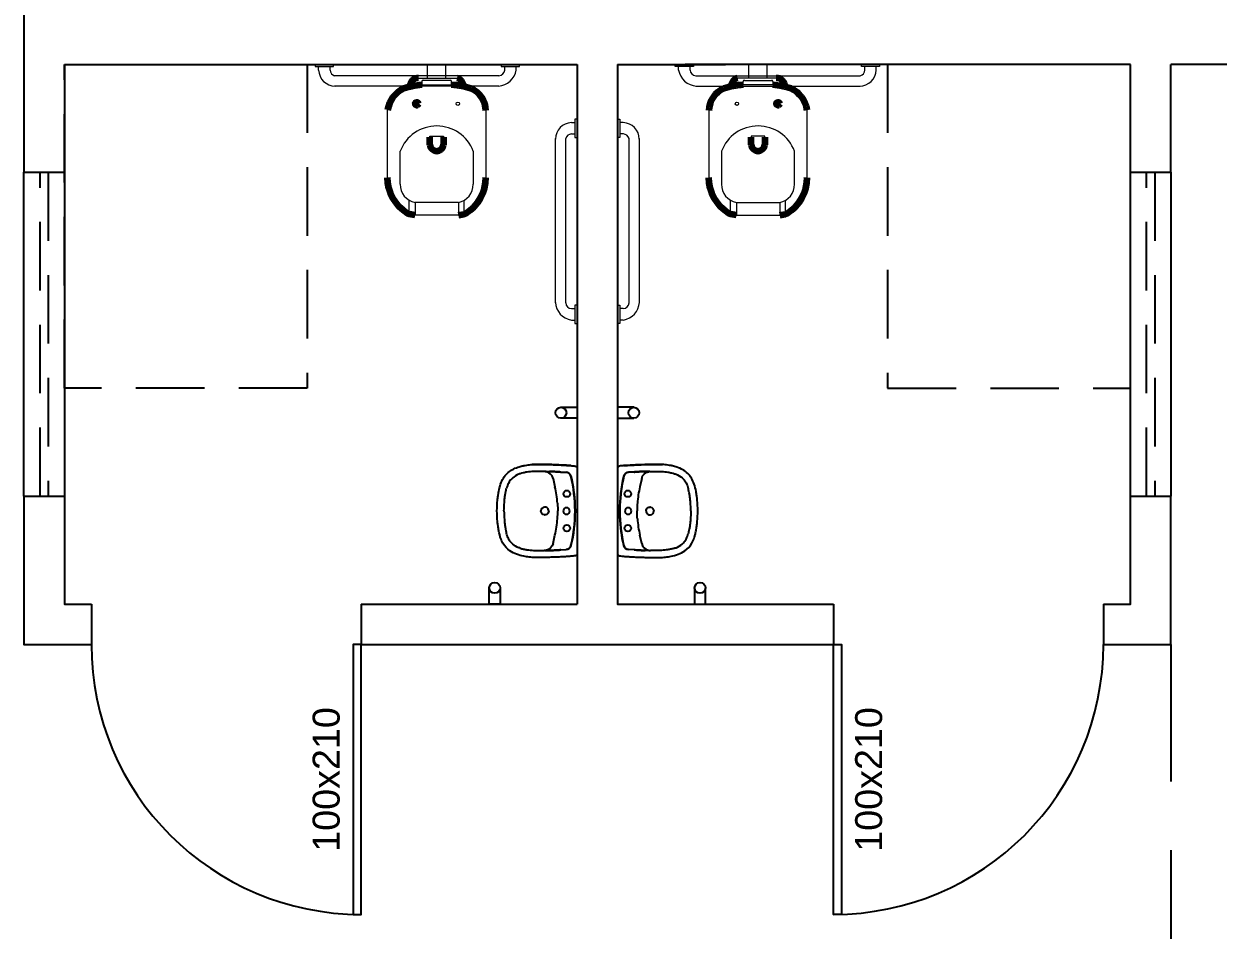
# Model space of a CAD drawing. Header units: centimetres. Extents: x 45464 to 685867, y 12828 to 16690.
# Drawn here: x 676917.4 to 677359.9, y 15229.6 to 15565.4 of the extents above; entities that cross this region are included whole.
import ezdxf
from ezdxf.enums import TextEntityAlignment as Align

# ---------------------------------------------------------------- set-up
doc = ezdxf.new("R2010")
doc.units = ezdxf.units.CM
doc.header["$LTSCALE"] = 4
doc.linetypes.add('DASHED2', pattern=[9.525, 6.35, -3.175])
doc.linetypes.add('HIDDENX2', pattern=[19.05, 12.7, -6.35])
for name, color, linetype in [('0.1', 1, 'Continuous'), ('0.6', 6, 'Continuous'), ('02-CONT', 2, 'Continuous'), ('08', 8, 'Continuous'), ('C-TEXTO-02', 2, 'Continuous'), ('PDF1_PH - Metal', 253, 'Continuous'), ('PROJEÇÕES', 1, 'DASHED2')]:
    doc.layers.add(name, color=color, linetype=linetype)
doc.styles.add('2mm 1-50', font='arial.ttf', dxfattribs={"height": 0.1})
doc.styles.add('Símbolos', font='ERASLGHT.TTF')

# ---------------------------------------------------------------- blocks, each defined once
blk = doc.blocks.new('1_00e-flat-55-flat-1')
at = {"color": 1}
blk.add_arc((-28.41, 52.25), 100, 270, 0, dxfattribs=at)
at = {"layer": '02-CONT'}
blk.add_lwpolyline([(-28.41, 52.25), (-25.41, 52.25), (-25.41, -47.75), (-28.41, -47.75)], close=True, dxfattribs=at)
blk = doc.blocks.new('1_00e-flat-54-flat-1')
at = {"color": 1}
blk.add_arc((28.41, 52.25), 100, 180, 270, dxfattribs=at)
at = {"layer": '02-CONT'}
blk.add_lwpolyline([(28.41, 52.25), (25.41, 52.25), (25.41, -47.75), (28.41, -47.75)], close=True, dxfattribs=at)
blk = doc.blocks.new('Barra 3-flat-33-flat-1')
at = {"layer": 'PDF1_PH - Metal', "lineweight": 9}
for points in [[(-25386.64, 19064.78), (-25386.64, 19071.54), (-25385.79, 19071.54), (-25385.79, 19064.78)], [(-25386.64, 18995.83), (-25386.64, 19002.59), (-25385.79, 19002.59), (-25385.79, 18995.83)]]:
    blk.add_lwpolyline(points, close=True, dxfattribs=at)
for points in [[(-25384.53, 19070.28), (-25385.79, 19070.28)], [(-25384.53, 19066.05), (-25385.79, 19066.05)], [(-25382.41, 19003.44), (-25382.41, 19064.35)], [(-25378.6, 19003.44), (-25378.6, 19064.35)], [(-25384.53, 19001.32), (-25385.79, 19001.32)], [(-25384.53, 18997.09), (-25385.79, 18997.09)]]:
    blk.add_lwpolyline(points, dxfattribs=at)
for centre, radius, start, end in [((-25384.75, 19064.14), 6.14, 0.0361, 87.9477), ((-25384.6, 19063.79), 2.26, 14.5016, 88.1815), ((-25385.58, 19004), 6.99, 278.6936, 357.1299), ((-25384.68, 19003.59), 2.27, 273.7735, 356.2236)]:
    blk.add_arc(centre, radius, start, end, dxfattribs=at)
blk = doc.blocks.new('Barra 3-flat-32-flat-1')
at = {"layer": 'PDF1_PH - Metal', "lineweight": 9}
for points in [[(18995.83, 25386.64), (19002.59, 25386.64), (19002.59, 25385.79), (18995.83, 25385.79)], [(19064.78, 25386.64), (19071.54, 25386.64), (19071.54, 25385.79), (19064.78, 25385.79)]]:
    blk.add_lwpolyline(points, close=True, dxfattribs=at)
for points in [[(18997.09, 25384.53), (18997.09, 25385.79)], [(19001.32, 25384.53), (19001.32, 25385.79)], [(19003.44, 25382.41), (19064.35, 25382.41)], [(19066.05, 25384.53), (19066.05, 25385.79)], [(19070.28, 25384.53), (19070.28, 25385.79)], [(19003.44, 25378.6), (19064.35, 25378.6)]]:
    blk.add_lwpolyline(points, dxfattribs=at)
for centre, radius, start, end in [((19004, 25385.58), 6.99, 188.6936, 267.1299), ((19003.59, 25384.68), 2.27, 183.7735, 266.2236), ((19064.14, 25384.75), 6.14, 270.0361, 357.9477), ((19063.79, 25384.6), 2.26, 284.5016, 358.1815)]:
    blk.add_arc(centre, radius, start, end, dxfattribs=at)
blk = doc.blocks.new('bacia sanit-flat-27-flat-1')
at = {"layer": 'PDF1_PH - Metal', "lineweight": 9}
for points in [[(-24435.71, -16643.27), (-24435.71, -16638.2)], [(-24428.94, -16643.27), (-24428.94, -16638.2)], [(-24425.27, -16643.27), (-24425.56, -16643.27), (-24439.09, -16643.27), (-24439.94, -16643.27)], [(-24426.83, -16644.54), (-24426.83, -16644.54), (-24426.83, -16644.96), (-24426.83, -16645.39), (-24426.83, -16645.81), (-24432.33, -16645.81), (-24437.82, -16645.81), (-24437.82, -16645.39), (-24437.82, -16644.96), (-24437.82, -16644.54)], [(-24437.4, -16644.12), (-24436.98, -16644.12), (-24436.56, -16644.12), (-24428.1, -16644.12), (-24427.67, -16644.12), (-24427.25, -16644.12)], [(-24450.52, -16655.12), (-24450.52, -16680.07)], [(-24414.14, -16680.07), (-24414.14, -16655.12)], [(-24429.79, -16665.69), (-24429.79, -16665.27), (-24429.79, -16664.85), (-24430.21, -16664.85), (-24430.63, -16664.85), (-24431.06, -16664.85), (-24431.48, -16664.85), (-24431.9, -16664.85), (-24432.33, -16664.85), (-24432.75, -16664.85), (-24433.17, -16664.85), (-24433.59, -16664.85), (-24434.02, -16664.85), (-24434.44, -16664.85), (-24434.86, -16664.85), (-24434.86, -16665.27), (-24434.86, -16665.27)], [(-24445.86, -16670.34), (-24445.86, -16670.77), (-24445.86, -16671.19), (-24445.86, -16671.61), (-24445.86, -16672.04), (-24445.86, -16680.5), (-24445.86, -16680.92), (-24445.86, -16681.34), (-24445.86, -16681.77), (-24445.86, -16682.19), (-24445.86, -16682.61)], [(-24418.79, -16682.61), (-24418.79, -16682.19), (-24418.79, -16681.77), (-24418.79, -16681.34), (-24418.79, -16680.5), (-24418.79, -16672.04), (-24418.79, -16671.61), (-24418.79, -16671.19), (-24418.79, -16670.77), (-24418.79, -16670.34)], [(-24442.48, -16693.69), (-24442.48, -16688.63)], [(-24440.36, -16689.38), (-24440.36, -16693.61), (-24440.36, -16694.03)], [(-24440.36, -16689.38), (-24439.94, -16689.38), (-24439.52, -16689.38), (-24439.09, -16689.38), (-24438.67, -16689.38), (-24438.25, -16689.38), (-24437.82, -16689.38), (-24437.4, -16689.38), (-24436.98, -16689.38), (-24436.56, -16689.38), (-24436.13, -16689.38), (-24435.71, -16689.38)], [(-24435.71, -16689.38), (-24435.29, -16689.38), (-24434.86, -16689.38), (-24434.44, -16689.38), (-24434.02, -16689.38), (-24433.59, -16689.38), (-24433.17, -16689.38), (-24432.75, -16689.38), (-24432.33, -16689.38), (-24431.9, -16689.38), (-24431.48, -16689.38), (-24431.06, -16689.38), (-24430.63, -16689.38), (-24430.21, -16689.38), (-24429.36, -16689.38)], [(-24429.36, -16689.38), (-24428.94, -16689.38), (-24428.52, -16689.38), (-24428.1, -16689.38), (-24427.67, -16689.38), (-24427.25, -16689.38), (-24426.83, -16689.38), (-24426.4, -16689.38), (-24425.98, -16689.38), (-24425.56, -16689.38), (-24425.13, -16689.38), (-24424.71, -16689.38), (-24424.29, -16689.38)], [(-24424.29, -16689.38), (-24424.29, -16693.61), (-24424.29, -16694.03)], [(-24424.29, -16689.38), (-24424.29, -16693.61), (-24424.29, -16694.03)], [(-24422.17, -16693.69), (-24422.17, -16688.58)], [(-24440.36, -16694.03), (-24439.94, -16694.03), (-24439.52, -16694.03), (-24439.09, -16694.03), (-24438.67, -16694.03), (-24438.25, -16694.03), (-24437.82, -16694.03), (-24437.4, -16694.03), (-24436.98, -16694.03), (-24436.56, -16694.03), (-24436.13, -16694.03), (-24435.71, -16694.03), (-24435.29, -16694.03), (-24434.86, -16694.03), (-24434.44, -16694.03), (-24434.02, -16694.03), (-24433.59, -16694.03), (-24433.17, -16694.03), (-24432.75, -16694.03), (-24432.33, -16694.03), (-24431.9, -16694.03), (-24431.48, -16694.03), (-24431.06, -16694.03), (-24430.63, -16694.03), (-24430.21, -16694.03), (-24429.79, -16694.03), (-24429.36, -16694.03), (-24428.94, -16694.03), (-24428.52, -16694.03), (-24428.1, -16694.03), (-24427.67, -16694.03), (-24427.25, -16694.03), (-24426.83, -16694.03), (-24426.4, -16694.03), (-24425.98, -16694.03), (-24425.56, -16694.03), (-24425.13, -16694.03), (-24424.71, -16694.03), (-24424.29, -16694.03)]]:
    blk.add_lwpolyline(points, dxfattribs=at)
at = {"layer": 'PDF1_PH - Metal', "lineweight": 211}
blk.add_lwpolyline([(-24432.33, -16670.34), (-24432.33, -16670.34), (-24432.33, -16670.34)], dxfattribs=at)
for points in [[(-24440.36, -16694.03, -0.086524), (-24443.12, -16693.46, -0.264906), (-24450.52, -16680.07)], [(-24424.29, -16694.03, 0.086524), (-24421.53, -16693.46, 0.264906), (-24414.14, -16680.07)]]:
    blk.add_lwpolyline(points, format="xyb", dxfattribs=at)
at = {"layer": 'PDF1_PH - Metal', "lineweight": 9}
blk.add_circle((-24440.15, -16652.79), 0.635, dxfattribs=at)
at = {"layer": 'PDF1_PH - Metal', "lineweight": 211}
blk.add_circle((-24424.92, -16652.79), 0.635, dxfattribs=at)
for centre, radius, start, end in [((-24436.5, -16671.97), 26.19, 92.9027, 108.9861), ((-24439.1, -16646.32), 3.16, 105.3968, 181.8339), ((-24428.96, -16673.36), 27.63, 71.1987, 85.573), ((-24425.41, -16646.29), 3.02, 355.7407, 92.7074), ((-24441.68, -16655.38), 8.83, 112.1944, 179.6783), ((-24424.36, -16656.59), 10.33, 8.1951, 65.373), ((-25678.06, -16666.63), 1243.19, 359.93472, 0.06528), ((-24432.33, -16667.79), 2.55, 185.8679, 354.1321), ((-23393.8, -16666.63), 1035.99, 179.92167, 180.07833)]:
    blk.add_arc(centre, radius, start, end, dxfattribs=at)
at = {"layer": 'PDF1_PH - Metal', "lineweight": 9}
for centre, radius, start, end in [((-24437.4, -16644.54), 0.423, 90, 180), ((-24427.25, -16644.54), 0.423, 360, 90), ((-24432.33, -16675.54), 14.5, 20.9822, 159.0178), ((-24439.04, -16682.69), 6.82, 179.3561, 258.828), ((-24425.61, -16682.69), 6.82, 281.172, 0.6439)]:
    blk.add_arc(centre, radius, start, end, dxfattribs=at)
blk = doc.blocks.new('L.51_P-flat-29-flat-1')
at = {"layer": '08'}
for p, q in [((0, 15.97), (0, 15.95)), ((0, 15.95), (0, -15.95)), ((0.72, 16.62), (0.56, 16.6)), ((0.56, 16.6), (0.56, 16.6)), ((2.32, 16.79), (2.32, 16.79)), ((6.08, 14.43), (4.05, 14.33)), ((6.08, 14.43), (4.06, 14.33)), ((6.08, 14.43), (6.08, 14.43)), ((11.04, 14.61), (10.22, 14.6)), ((11.92, 14.63), (12.22, 14.63)), ((16.64, 17.2), (16.64, 17.2)), ((21.07, 13.81), (21.07, 13.81)), ((1.76, 10.33), (1.76, 10.33)), ((8.93, 12.08), (8.24, 8.98)), ((0.79, 0), (0.79, 0)), ((1.76, -10.33), (1.76, -10.33)), ((8.93, -12.08), (8.24, -8.98)), ((0, -15.97), (0, -15.95)), ((0.56, -16.6), (0.56, -16.6)), ((0.56, -16.6), (0.72, -16.62)), ((2.32, -16.79), (2.32, -16.79)), ((6.08, -14.43), (4.05, -14.33)), ((6.08, -14.43), (4.06, -14.33)), ((6.08, -14.43), (6.08, -14.43)), ((11.04, -14.61), (10.22, -14.6)), ((11.92, -14.63), (12.22, -14.63)), ((16.64, -17.2), (16.64, -17.2)), ((21.07, -13.81), (21.07, -13.81))]:
    blk.add_line(p, q, dxfattribs=at)
for points in [[(0.56, 16.6), (0.56, 16.6, 0.380301), (0, 15.97)], [(2.32, 16.79), (2.32, 16.79, 0.007612), (0.72, 16.62)], [(4.05, 14.33), (4.05, 14.33, 0.334834), (2.29, 12.85)], [(2.29, 12.85), (2.29, 12.85, -0.332966), (4.06, 14.33)], [(16.64, 17.2, 0.014577), (14.36, 17.27, 0.005049), (13, 17.26, 0.003057), (11.18, 17.22, 0.003579), (6.63, 17.06, 0.005839), (3.9, 16.91, 0.006773), (2.31, 16.79)], [(2.32, 16.79, -0.006011), (4.1, 16.92, -0.005348), (6.76, 17.06, -0.004521), (12.12, 17.24, -0.006524), (14.38, 17.27, -0.013546), (16.64, 17.2)], [(4.06, 14.33), (4.06, 14.33, 0.000631), (4.05, 14.33)], [(11.04, 14.61, -0.005207), (9.81, 14.61, 0.005375), (9.19, 14.6, 0.00664), (8.57, 14.58, 0.004375), (7.95, 14.55, 0.001156), (6.7, 14.47, -0.003092), (6.08, 14.43)], [(6.08, 14.43, 0.002091), (6.47, 14.45, 0.001464), (7.63, 14.53, -0.004115), (8.42, 14.58, -0.007251), (9.21, 14.6)], [(8.93, 12.08), (8.93, 12.08, -0.307483), (11.52, 14.52)], [(9.21, 14.6, -0.00474), (9.49, 14.6, -0.002257), (9.75, 14.6, 0.000797), (10.22, 14.6)], [(11.62, 14.61), (11.62, 14.61, 0.000884), (11.04, 14.61)], [(11.48, 14.55, -0.031436), (11.48, 14.55, -0.037384), (11.47, 14.56, -0.040471), (11.47, 14.56, -0.050709), (11.47, 14.56, -0.178998), (11.47, 14.57, -0.053532), (11.47, 14.57, -0.043329), (11.47, 14.57, -0.036196), (11.48, 14.58, -0.039167), (11.48, 14.58, 0.07472), (11.48, 14.58, -0.042333), (11.48, 14.58)], [(11.48, 14.58, -0.034945), (11.49, 14.58, -0.02698), (11.49, 14.59, -0.021593), (11.5, 14.59, -0.016954), (11.51, 14.6, -0.017111), (11.53, 14.6, -0.016189), (11.55, 14.6, -0.01233), (11.58, 14.61, -0.012048), (11.62, 14.61)], [(11.48, 14.55, -0.009681), (11.49, 14.55, -0.009978), (11.5, 14.54, -0.026851), (11.51, 14.54, -0.027297), (11.52, 14.54, -0.027498), (11.52, 14.54, -0.032168), (11.52, 14.54, -0.049163), (11.52, 14.53, -0.186923), (11.52, 14.53, -0.107041), (11.52, 14.53, -0.038487), (11.52, 14.53, -0.012498), (11.52, 14.52, 0.025241), (11.52, 14.52, 0.046032), (11.52, 14.52)], [(11.57, 14.56, -0.048484), (11.57, 14.55, -0.048279), (11.57, 14.55, -0.084885), (11.57, 14.55, -0.141909), (11.57, 14.55, -0.057696), (11.57, 14.55, -0.043541), (11.57, 14.54, -0.040045), (11.57, 14.54, -0.034229), (11.56, 14.54, -0.023292), (11.56, 14.54, -0.016532), (11.55, 14.53, -0.014864), (11.54, 14.53, -0.018599), (11.53, 14.52, -0.010502), (11.52, 14.52)], [(11.56, 14.59, -0.041118), (11.57, 14.59, -0.033041), (11.57, 14.59, -0.026349), (11.58, 14.6, -0.020575), (11.59, 14.6, -0.016329), (11.6, 14.6, -0.013256), (11.61, 14.61, -0.016526), (11.63, 14.61, -0.01256), (11.65, 14.61, -0.007787), (11.67, 14.62)], [(11.57, 14.56, -0.032299), (11.56, 14.56, -0.039418), (11.56, 14.56, -0.046129), (11.56, 14.57, -0.058765), (11.56, 14.57, -0.15242), (11.56, 14.57, -0.058959), (11.56, 14.58, -0.046419), (11.56, 14.58, 0.005047), (11.56, 14.58, 0.034816), (11.56, 14.58, 0.004251), (11.56, 14.58, -0.041022), (11.56, 14.59)], [(11.67, 14.62), (11.67, 14.62, -0.021484), (11.62, 14.61)], [(12.22, 14.63, -0.002269), (13.83, 14.65, -0.004998), (15.03, 14.64, -0.007991), (16.23, 14.61, -0.025422), (18.62, 14.38)], [(19.78, 16.8, 0.02367), (17.62, 17.12, 0.009145), (16.64, 17.2)], [(18.62, 14.38, -0.020568), (20.01, 14.11, -0.019806), (21.07, 13.81)], [(29.51, 3.95, 0.007611), (29.32, 5.6, 0.01342), (29.06, 7.25, 0.036993), (28.37, 9.92, 0.053243), (27.33, 12.19, 0.127567), (24.19, 15.25, 0.05263), (21.92, 16.25, 0.024865), (20.32, 16.69, 0.007061), (19.78, 16.8)], [(21.07, 13.81, -0.030827), (22.21, 13.36, -0.09604), (24.36, 11.82, -0.063195), (25.35, 10.43, -0.034611), (25.86, 9.29, -0.022848), (26.18, 8.32)], [(0.79, 0), (0.79, 0, -0.05776), (2.29, 12.85)], [(2.29, 12.85), (2.29, 12.85, 0.047394), (0.83, 2.2)], [(2.29, 12.85), (2.29, 12.85, -0.000374), (2.29, 12.85)], [(26.91, 4.06, 0.00807), (26.75, 5.41, 0.011919), (26.53, 6.74, 0.013199), (26.31, 7.8, 0.008071), (26.18, 8.32)], [(0.83, 2.2), (0.83, 2.2, 0.010006), (0.79, 0)], [(0.79, 0), (0.79, 0, 0.05776), (2.29, -12.85)], [(7.31, 2.88, 0.012649), (7.2, 0.9, 0.007226), (7.19, 0)], [(7.31, -2.88, -0.012649), (7.2, -0.9, -0.007226), (7.19, 0)], [(10.52, 0), (10.52, 0, -0.124906), (10.7, 0.69)], [(10.74, 0.77), (10.74, 0.77, -0.2534), (11.94, 1.44)], [(12.12, 1.43), (12.12, 1.43, -0.381509), (13.4, 0)], [(12.12, -1.43), (12.12, -1.43, 0.381509), (13.4, 0)], [(26.98, 3.19), (26.98, 3.19, 0.005718), (26.91, 4.06)], [(27.11, 0), (27.11, 0, 0.019657), (26.98, 3.19)], [(27.11, 0), (27.11, 0, -0.019657), (26.98, -3.19)], [(29.7, 0), (29.7, 0, 0.024234), (29.51, 3.95)], [(0.83, -2.2), (0.83, -2.2, -0.010006), (0.79, 0)], [(2.29, -12.85), (2.29, -12.85, -0.047394), (0.83, -2.2)], [(10.52, 0), (10.52, 0, 0.124906), (10.7, -0.69)], [(10.74, -0.77), (10.74, -0.77, 0.2534), (11.94, -1.44)], [(19.78, -16.8, 0.041222), (22.44, -16.07, 0.064156), (24.9, -14.79, 0.11159), (27.48, -11.94, 0.047064), (28.38, -9.92, 0.01722), (28.7, -8.86, 0.01972), (29.06, -7.24, 0.013523), (29.32, -5.6, 0.009069), (29.51, -3.95)], [(26.91, -4.06, -0.00807), (26.75, -5.41, -0.011919), (26.53, -6.74, -0.013199), (26.31, -7.8, -0.008071), (26.18, -8.32)], [(26.98, -3.19), (26.98, -3.19, -0.005718), (26.91, -4.06)], [(29.51, -3.95), (29.51, -3.95, 0.024376), (29.7, 0)], [(21.07, -13.81, 0.030827), (22.21, -13.36, 0.09604), (24.36, -11.82, 0.063195), (25.35, -10.43, 0.034611), (25.86, -9.29, 0.022848), (26.18, -8.32)], [(4.05, -14.33), (4.05, -14.33, -0.334834), (2.29, -12.85)], [(2.29, -12.85), (2.29, -12.85, 0.000374), (2.29, -12.85)], [(2.29, -12.85), (2.29, -12.85, 0.332962), (4.06, -14.33)], [(8.93, -12.08), (8.93, -12.08, 0.307483), (11.52, -14.52)], [(0, -15.97), (0, -15.97, 0.380329), (0.56, -16.6)], [(0.72, -16.62), (0.72, -16.62, 0.007418), (2.32, -16.79)], [(2.31, -16.79, 0.00678), (3.89, -16.91, 0.004564), (5.71, -17.02, 0.002524), (7.53, -17.1, 0.004352), (12.09, -17.24, 0.006501), (14.36, -17.27, 0.013543), (16.64, -17.2)], [(2.32, -16.79, 0.006011), (4.1, -16.92, 0.005348), (6.76, -17.06, 0.004521), (12.12, -17.24, 0.006524), (14.38, -17.27, 0.013546), (16.64, -17.2)], [(4.06, -14.33), (4.06, -14.33, -0.000631), (4.05, -14.33)], [(11.04, -14.61, 0.005207), (9.81, -14.61, -0.005375), (9.19, -14.6, -0.00664), (8.57, -14.58, -0.004375), (7.95, -14.55, -0.001156), (6.7, -14.47, 0.003092), (6.08, -14.43)], [(6.08, -14.43, -0.002091), (6.47, -14.45, -0.001464), (7.63, -14.53, 0.004115), (8.42, -14.58, 0.007251), (9.21, -14.6)], [(9.21, -14.6, 0.00474), (9.49, -14.6, 0.002257), (9.75, -14.6, -0.000797), (10.22, -14.6)], [(11.62, -14.61), (11.62, -14.61, -0.000884), (11.04, -14.61)], [(11.57, -14.56, 0.048484), (11.57, -14.55, 0.048279), (11.57, -14.55, 0.084885), (11.57, -14.55, 0.141909), (11.57, -14.55, 0.057696), (11.57, -14.55, 0.043541), (11.57, -14.54, 0.040045), (11.57, -14.54, 0.034229), (11.56, -14.54, 0.023292), (11.56, -14.54, 0.016532), (11.55, -14.53, 0.014864), (11.54, -14.53, 0.018599), (11.53, -14.52, 0.010502), (11.52, -14.52)], [(11.57, -14.56, 0.032299), (11.56, -14.56, 0.039418), (11.56, -14.56, 0.046129), (11.56, -14.57, 0.058765), (11.56, -14.57, 0.15242), (11.56, -14.57, 0.058959), (11.56, -14.58, 0.046419), (11.56, -14.58, -0.005047), (11.56, -14.58, -0.034816), (11.56, -14.58, -0.004251), (11.56, -14.58, 0.041022), (11.56, -14.59)], [(11.56, -14.59, 0.041118), (11.57, -14.59, 0.033041), (11.57, -14.59, 0.026349), (11.58, -14.6, 0.020575), (11.59, -14.6, 0.016329), (11.6, -14.6, 0.013256), (11.61, -14.61, 0.016526), (11.63, -14.61, 0.01256), (11.65, -14.61, 0.007787), (11.67, -14.62)], [(11.67, -14.62), (11.67, -14.62, 0.021484), (11.62, -14.61)], [(18.62, -14.38, -0.025995), (16.23, -14.61, -0.0078), (15.43, -14.64, -0.006638), (12.22, -14.63)], [(16.64, -17.2, 0.021184), (18.8, -16.97, 0.011263), (19.78, -16.8)], [(21.07, -13.81, -0.022641), (19.86, -14.14, -0.018458), (18.62, -14.38)]]:
    blk.add_lwpolyline(points, format="xyb", dxfattribs=at)
at = {"layer": '08', "ltscale": 27.502596}
for centre in [(3.8, 6.4), (3.8, -6.4)]:
    blk.add_circle(centre, 1.22, dxfattribs=at)
at = {"layer": '08'}
for centre, radius, start, end in [((51.2, -0.66), 44.03, 167.345, 175.384), ((3.93, 0), 1.22, 0, 180), ((3.93, 0), 1.22, 180, 360), ((51.2, 0.66), 44.03, 184.616, 192.655)]:
    blk.add_arc(centre, radius, start, end, dxfattribs=at)
for centre, major_axis, ratio, start_param, end_param in [((11.48, 15.22), (0.424, -0.48), 0.993745, -0.721267, -0.591454), ((11.48, 15.19), (0.347, 0.538), 0.98852, -2.558386, -2.421709), ((11.96, 11.4), (0.71, -3.15), 0.999971, 2.93072, 3.008068), ((11.95, 0), (0.06, -1.44), 0.992169, -2.130367, -2.113744), ((11.95, 0), (0.03, -1.44), 0.991671, -2.157977, -2.111955), ((11.96, -0.02), (0.13, -1.46), 0.992499, 2.941317, 3.068984), ((11.95, 0), (0.06, 1.44), 0.992169, 2.113744, 2.130367), ((11.95, 0), (0.03, 1.44), 0.991671, 2.111955, 2.157977), ((11.96, 0.02), (0.13, 1.46), 0.992499, -3.068984, -2.941317), ((11.96, -11.4), (0.71, 3.15), 0.999971, -3.008068, -2.93072)]:
    blk.add_ellipse(centre, major_axis=major_axis, ratio=ratio, start_param=start_param, end_param=end_param, dxfattribs=at)
blk = doc.blocks.new('Barra 3-flat-31-flat-1')
at = {"layer": 'PDF1_PH - Metal', "lineweight": 9}
for points in [[(25384.53, 19070.28), (25385.79, 19070.28)], [(25378.6, 19003.44), (25378.6, 19064.35)], [(25382.41, 19003.44), (25382.41, 19064.35)], [(25384.53, 19066.05), (25385.79, 19066.05)], [(25384.53, 19001.32), (25385.79, 19001.32)], [(25384.53, 18997.09), (25385.79, 18997.09)]]:
    blk.add_lwpolyline(points, dxfattribs=at)
for points in [[(25386.64, 19064.78), (25386.64, 19071.54), (25385.79, 19071.54), (25385.79, 19064.78)], [(25386.64, 18995.83), (25386.64, 19002.59), (25385.79, 19002.59), (25385.79, 18995.83)]]:
    blk.add_lwpolyline(points, close=True, dxfattribs=at)
for centre, radius, start, end in [((25384.75, 19064.14), 6.14, 92.0523, 179.9639), ((25384.6, 19063.79), 2.26, 91.8185, 165.4984), ((25385.58, 19004), 6.99, 182.8701, 261.3064), ((25384.68, 19003.59), 2.27, 183.7764, 266.2265)]:
    blk.add_arc(centre, radius, start, end, dxfattribs=at)
blk = doc.blocks.new('Barra 3-flat-30-flat-1')
at = {"layer": 'PDF1_PH - Metal', "lineweight": 9}
for points in [[(-19064.78, 25386.64), (-19071.54, 25386.64), (-19071.54, 25385.79), (-19064.78, 25385.79)], [(-18995.83, 25386.64), (-19002.59, 25386.64), (-19002.59, 25385.79), (-18995.83, 25385.79)]]:
    blk.add_lwpolyline(points, close=True, dxfattribs=at)
for points in [[(-19070.28, 25384.53), (-19070.28, 25385.79)], [(-19066.05, 25384.53), (-19066.05, 25385.79)], [(-19003.44, 25382.41), (-19064.35, 25382.41)], [(-19001.32, 25384.53), (-19001.32, 25385.79)], [(-18997.09, 25384.53), (-18997.09, 25385.79)], [(-19003.44, 25378.6), (-19064.35, 25378.6)]]:
    blk.add_lwpolyline(points, dxfattribs=at)
for centre, radius, start, end in [((-19064.14, 25384.75), 6.14, 182.0523, 269.9639), ((-19063.79, 25384.6), 2.26, 181.8185, 255.4984), ((-19004, 25385.58), 6.99, 272.8701, 351.3064), ((-19003.59, 25384.68), 2.27, 273.7764, 356.2265)]:
    blk.add_arc(centre, radius, start, end, dxfattribs=at)
blk = doc.blocks.new('bacia sanit-flat-26-flat-1')
at = {"layer": 'PDF1_PH - Metal', "lineweight": 9}
for points in [[(24428.94, -16643.27), (24428.94, -16638.2)], [(24435.71, -16643.27), (24435.71, -16638.2)], [(24425.27, -16643.27), (24425.56, -16643.27), (24439.09, -16643.27), (24439.94, -16643.27)], [(24426.83, -16644.54), (24426.83, -16644.54), (24426.83, -16644.96), (24426.83, -16645.39), (24426.83, -16645.81), (24432.33, -16645.81), (24437.82, -16645.81), (24437.82, -16645.39), (24437.82, -16644.96), (24437.82, -16644.54)], [(24437.4, -16644.12), (24436.98, -16644.12), (24436.56, -16644.12), (24428.1, -16644.12), (24427.67, -16644.12), (24427.25, -16644.12)], [(24414.14, -16680.07), (24414.14, -16655.12)], [(24450.52, -16655.12), (24450.52, -16680.07)], [(24429.79, -16665.69), (24429.79, -16665.27), (24429.79, -16664.85), (24430.21, -16664.85), (24430.63, -16664.85), (24431.06, -16664.85), (24431.48, -16664.85), (24431.9, -16664.85), (24432.33, -16664.85), (24432.75, -16664.85), (24433.17, -16664.85), (24433.59, -16664.85), (24434.02, -16664.85), (24434.44, -16664.85), (24434.86, -16664.85), (24434.86, -16665.27), (24434.86, -16665.27)], [(24418.79, -16682.61), (24418.79, -16682.19), (24418.79, -16681.77), (24418.79, -16681.34), (24418.79, -16680.5), (24418.79, -16672.04), (24418.79, -16671.61), (24418.79, -16671.19), (24418.79, -16670.77), (24418.79, -16670.34)], [(24445.86, -16670.34), (24445.86, -16670.77), (24445.86, -16671.19), (24445.86, -16671.61), (24445.86, -16672.04), (24445.86, -16680.5), (24445.86, -16680.92), (24445.86, -16681.34), (24445.86, -16681.77), (24445.86, -16682.19), (24445.86, -16682.61)], [(24422.17, -16693.69), (24422.17, -16688.58)], [(24424.29, -16689.38), (24424.29, -16693.61), (24424.29, -16694.03)], [(24429.36, -16689.38), (24428.94, -16689.38), (24428.52, -16689.38), (24428.1, -16689.38), (24427.67, -16689.38), (24427.25, -16689.38), (24426.83, -16689.38), (24426.4, -16689.38), (24425.98, -16689.38), (24425.56, -16689.38), (24425.13, -16689.38), (24424.71, -16689.38), (24424.29, -16689.38)], [(24424.29, -16689.38), (24424.29, -16693.61), (24424.29, -16694.03)], [(24435.71, -16689.38), (24435.29, -16689.38), (24434.86, -16689.38), (24434.44, -16689.38), (24434.02, -16689.38), (24433.59, -16689.38), (24433.17, -16689.38), (24432.75, -16689.38), (24432.33, -16689.38), (24431.9, -16689.38), (24431.48, -16689.38), (24431.06, -16689.38), (24430.63, -16689.38), (24430.21, -16689.38), (24429.36, -16689.38)], [(24440.36, -16689.38), (24439.94, -16689.38), (24439.52, -16689.38), (24439.09, -16689.38), (24438.67, -16689.38), (24438.25, -16689.38), (24437.82, -16689.38), (24437.4, -16689.38), (24436.98, -16689.38), (24436.56, -16689.38), (24436.13, -16689.38), (24435.71, -16689.38)], [(24440.36, -16689.38), (24440.36, -16693.61), (24440.36, -16694.03)], [(24442.48, -16693.69), (24442.48, -16688.63)], [(24440.36, -16694.03), (24439.94, -16694.03), (24439.52, -16694.03), (24439.09, -16694.03), (24438.67, -16694.03), (24438.25, -16694.03), (24437.82, -16694.03), (24437.4, -16694.03), (24436.98, -16694.03), (24436.56, -16694.03), (24436.13, -16694.03), (24435.71, -16694.03), (24435.29, -16694.03), (24434.86, -16694.03), (24434.44, -16694.03), (24434.02, -16694.03), (24433.59, -16694.03), (24433.17, -16694.03), (24432.75, -16694.03), (24432.33, -16694.03), (24431.9, -16694.03), (24431.48, -16694.03), (24431.06, -16694.03), (24430.63, -16694.03), (24430.21, -16694.03), (24429.79, -16694.03), (24429.36, -16694.03), (24428.94, -16694.03), (24428.52, -16694.03), (24428.1, -16694.03), (24427.67, -16694.03), (24427.25, -16694.03), (24426.83, -16694.03), (24426.4, -16694.03), (24425.98, -16694.03), (24425.56, -16694.03), (24425.13, -16694.03), (24424.71, -16694.03), (24424.29, -16694.03)]]:
    blk.add_lwpolyline(points, dxfattribs=at)
at = {"layer": 'PDF1_PH - Metal', "lineweight": 211}
blk.add_lwpolyline([(24432.33, -16670.34), (24432.33, -16670.34), (24432.33, -16670.34)], dxfattribs=at)
for points in [[(24424.29, -16694.03, -0.086524), (24421.53, -16693.46, -0.264906), (24414.14, -16680.07)], [(24440.36, -16694.03, 0.086524), (24443.12, -16693.46, 0.264906), (24450.52, -16680.07)]]:
    blk.add_lwpolyline(points, format="xyb", dxfattribs=at)
blk.add_circle((24424.92, -16652.79), 0.635, dxfattribs=at)
at = {"layer": 'PDF1_PH - Metal', "lineweight": 9}
blk.add_circle((24440.15, -16652.79), 0.635, dxfattribs=at)
at = {"layer": 'PDF1_PH - Metal', "lineweight": 211}
for centre, radius, start, end in [((24428.96, -16673.36), 27.63, 94.427, 108.8013), ((24425.41, -16646.29), 3.02, 87.2926, 184.2593), ((24436.5, -16671.97), 26.19, 71.0139, 87.0973), ((24439.1, -16646.32), 3.16, 358.1661, 74.6032), ((24424.36, -16656.59), 10.33, 114.627, 171.8049), ((24441.68, -16655.38), 8.83, 0.3217, 67.8056), ((23393.8, -16666.63), 1035.99, 359.92167, 0.07833), ((24432.33, -16667.79), 2.55, 185.8679, 354.1321), ((25678.06, -16666.63), 1243.19, 179.93472, 180.06528)]:
    blk.add_arc(centre, radius, start, end, dxfattribs=at)
at = {"layer": 'PDF1_PH - Metal', "lineweight": 9}
for centre, radius, start, end in [((24427.25, -16644.54), 0.423, 90, 180), ((24437.4, -16644.54), 0.423, 360, 90), ((24432.33, -16675.54), 14.5, 20.9822, 159.0178), ((24425.61, -16682.69), 6.82, 179.3561, 258.828), ((24439.04, -16682.69), 6.82, 281.172, 0.6439)]:
    blk.add_arc(centre, radius, start, end, dxfattribs=at)
blk = doc.blocks.new('L.51_P-flat-28-flat-1')
at = {"layer": '08'}
for p, q in [((-21.07, 13.81), (-21.07, 13.81)), ((-16.64, 17.2), (-16.64, 17.2)), ((-11.92, 14.63), (-12.22, 14.63)), ((-11.04, 14.61), (-10.22, 14.6)), ((-6.08, 14.43), (-4.05, 14.33)), ((-6.08, 14.43), (-4.06, 14.33)), ((-6.08, 14.43), (-6.08, 14.43)), ((-2.32, 16.79), (-2.32, 16.79)), ((-0.72, 16.62), (-0.56, 16.6)), ((-0.56, 16.6), (-0.56, 16.6)), ((0, 15.97), (0, 15.95)), ((0, 15.95), (0, -15.95)), ((-8.93, 12.08), (-8.24, 8.98)), ((-1.76, 10.33), (-1.76, 10.33)), ((-0.79, 0), (-0.79, 0)), ((-8.93, -12.08), (-8.24, -8.98)), ((-1.76, -10.33), (-1.76, -10.33)), ((-21.07, -13.81), (-21.07, -13.81)), ((-16.64, -17.2), (-16.64, -17.2)), ((-11.92, -14.63), (-12.22, -14.63)), ((-11.04, -14.61), (-10.22, -14.6)), ((-6.08, -14.43), (-4.05, -14.33)), ((-6.08, -14.43), (-4.06, -14.33)), ((-6.08, -14.43), (-6.08, -14.43)), ((-2.32, -16.79), (-2.32, -16.79)), ((-0.56, -16.6), (-0.72, -16.62)), ((-0.56, -16.6), (-0.56, -16.6)), ((0, -15.97), (0, -15.95))]:
    blk.add_line(p, q, dxfattribs=at)
for points in [[(-29.51, 3.95, -0.007611), (-29.32, 5.6, -0.01342), (-29.06, 7.25, -0.036993), (-28.37, 9.92, -0.053243), (-27.33, 12.19, -0.127567), (-24.19, 15.25, -0.05263), (-21.92, 16.25, -0.024865), (-20.32, 16.69, -0.007061), (-19.78, 16.8)], [(-21.07, 13.81, 0.030827), (-22.21, 13.36, 0.09604), (-24.36, 11.82, 0.063195), (-25.35, 10.43, 0.034611), (-25.86, 9.29, 0.022848), (-26.18, 8.32)], [(-18.62, 14.38, 0.020568), (-20.01, 14.11, 0.019806), (-21.07, 13.81)], [(-19.78, 16.8, -0.02367), (-17.62, 17.12, -0.009145), (-16.64, 17.2)], [(-12.22, 14.63, 0.002269), (-13.83, 14.65, 0.004998), (-15.03, 14.64, 0.007991), (-16.23, 14.61, 0.025422), (-18.62, 14.38)], [(-2.32, 16.79, 0.006011), (-4.1, 16.92, 0.005348), (-6.76, 17.06, 0.004521), (-12.12, 17.24, 0.006524), (-14.38, 17.27, 0.013546), (-16.64, 17.2)], [(-16.64, 17.2, -0.014577), (-14.36, 17.27, -0.005049), (-13, 17.26, -0.003057), (-11.18, 17.22, -0.003579), (-6.63, 17.06, -0.005839), (-3.9, 16.91, -0.006773), (-2.31, 16.79)], [(-11.67, 14.62), (-11.67, 14.62, 0.021484), (-11.62, 14.61)], [(-11.56, 14.59, 0.041118), (-11.57, 14.59, 0.033041), (-11.57, 14.59, 0.026349), (-11.58, 14.6, 0.020575), (-11.59, 14.6, 0.016329), (-11.6, 14.6, 0.013256), (-11.61, 14.61, 0.016526), (-11.63, 14.61, 0.01256), (-11.65, 14.61, 0.007787), (-11.67, 14.62)], [(-11.62, 14.61), (-11.62, 14.61, -0.000884), (-11.04, 14.61)], [(-11.48, 14.58, 0.034945), (-11.49, 14.58, 0.02698), (-11.49, 14.59, 0.021593), (-11.5, 14.59, 0.016954), (-11.51, 14.6, 0.017111), (-11.53, 14.6, 0.016189), (-11.55, 14.6, 0.01233), (-11.58, 14.61, 0.012048), (-11.62, 14.61)], [(-11.57, 14.56, 0.032299), (-11.56, 14.56, 0.039418), (-11.56, 14.56, 0.046129), (-11.56, 14.57, 0.058765), (-11.56, 14.57, 0.15242), (-11.56, 14.57, 0.058959), (-11.56, 14.58, 0.046419), (-11.56, 14.58, -0.005047), (-11.56, 14.58, -0.034816), (-11.56, 14.58, -0.004251), (-11.56, 14.58, 0.041022), (-11.56, 14.59)], [(-11.57, 14.56, 0.048484), (-11.57, 14.55, 0.048279), (-11.57, 14.55, 0.084885), (-11.57, 14.55, 0.141909), (-11.57, 14.55, 0.057696), (-11.57, 14.55, 0.043541), (-11.57, 14.54, 0.040045), (-11.57, 14.54, 0.034229), (-11.56, 14.54, 0.023292), (-11.56, 14.54, 0.016532), (-11.55, 14.53, 0.014864), (-11.54, 14.53, 0.018599), (-11.53, 14.52, 0.010502), (-11.52, 14.52)], [(-11.48, 14.55, 0.009681), (-11.49, 14.55, 0.009978), (-11.5, 14.54, 0.026851), (-11.51, 14.54, 0.027297), (-11.52, 14.54, 0.027498), (-11.52, 14.54, 0.032168), (-11.52, 14.54, 0.049163), (-11.52, 14.53, 0.186923), (-11.52, 14.53, 0.107041), (-11.52, 14.53, 0.038487), (-11.52, 14.53, 0.012498), (-11.52, 14.52, -0.025241), (-11.52, 14.52, -0.046032), (-11.52, 14.52)], [(-8.93, 12.08), (-8.93, 12.08, 0.307483), (-11.52, 14.52)], [(-11.48, 14.55, 0.031436), (-11.48, 14.55, 0.037384), (-11.47, 14.56, 0.040471), (-11.47, 14.56, 0.050709), (-11.47, 14.56, 0.178998), (-11.47, 14.57, 0.053532), (-11.47, 14.57, 0.043329), (-11.47, 14.57, 0.036196), (-11.48, 14.58, 0.039167), (-11.48, 14.58, -0.07472), (-11.48, 14.58, 0.042333), (-11.48, 14.58)], [(-11.04, 14.61, 0.005207), (-9.81, 14.61, -0.005375), (-9.19, 14.6, -0.00664), (-8.57, 14.58, -0.004375), (-7.95, 14.55, -0.001156), (-6.7, 14.47, 0.003092), (-6.08, 14.43)], [(-9.21, 14.6, 0.00474), (-9.49, 14.6, 0.002257), (-9.75, 14.6, -0.000797), (-10.22, 14.6)], [(-6.08, 14.43, -0.002091), (-6.47, 14.45, -0.001464), (-7.63, 14.53, 0.004115), (-8.42, 14.58, 0.007251), (-9.21, 14.6)], [(-4.06, 14.33), (-4.06, 14.33, -0.000631), (-4.05, 14.33)], [(-2.29, 12.85), (-2.29, 12.85, 0.332966), (-4.06, 14.33)], [(-4.05, 14.33), (-4.05, 14.33, -0.334834), (-2.29, 12.85)], [(-2.32, 16.79), (-2.32, 16.79, -0.007612), (-0.72, 16.62)], [(-0.56, 16.6), (-0.56, 16.6, -0.380301), (0, 15.97)], [(-2.29, 12.85), (-2.29, 12.85, -0.047394), (-0.83, 2.2)], [(-2.29, 12.85), (-2.29, 12.85, 0.000374), (-2.29, 12.85)], [(-0.79, 0), (-0.79, 0, 0.05776), (-2.29, 12.85)], [(-26.91, 4.06, -0.00807), (-26.75, 5.41, -0.011919), (-26.53, 6.74, -0.013199), (-26.31, 7.8, -0.008071), (-26.18, 8.32)], [(-29.7, 0), (-29.7, 0, -0.024234), (-29.51, 3.95)], [(-27.11, 0), (-27.11, 0, -0.019657), (-26.98, 3.19)], [(-27.11, 0), (-27.11, 0, 0.019657), (-26.98, -3.19)], [(-26.98, 3.19), (-26.98, 3.19, -0.005718), (-26.91, 4.06)], [(-12.12, 1.43), (-12.12, 1.43, 0.381509), (-13.4, 0)], [(-12.12, -1.43), (-12.12, -1.43, -0.381509), (-13.4, 0)], [(-10.74, 0.77), (-10.74, 0.77, 0.2534), (-11.94, 1.44)], [(-10.52, 0), (-10.52, 0, 0.124906), (-10.7, 0.69)], [(-7.31, 2.88, -0.012649), (-7.2, 0.9, -0.007226), (-7.19, 0)], [(-7.31, -2.88, 0.012649), (-7.2, -0.9, 0.007226), (-7.19, 0)], [(-0.79, 0), (-0.79, 0, -0.05776), (-2.29, -12.85)], [(-0.83, 2.2), (-0.83, 2.2, -0.010006), (-0.79, 0)], [(-29.51, -3.95), (-29.51, -3.95, -0.024376), (-29.7, 0)], [(-19.78, -16.8, -0.041222), (-22.44, -16.07, -0.064156), (-24.9, -14.79, -0.11159), (-27.48, -11.94, -0.047064), (-28.38, -9.92, -0.01722), (-28.7, -8.86, -0.01972), (-29.06, -7.24, -0.013523), (-29.32, -5.6, -0.009069), (-29.51, -3.95)], [(-26.98, -3.19), (-26.98, -3.19, 0.005718), (-26.91, -4.06)], [(-26.91, -4.06, 0.00807), (-26.75, -5.41, 0.011919), (-26.53, -6.74, 0.013199), (-26.31, -7.8, 0.008071), (-26.18, -8.32)], [(-10.74, -0.77), (-10.74, -0.77, -0.2534), (-11.94, -1.44)], [(-10.52, 0), (-10.52, 0, -0.124906), (-10.7, -0.69)], [(-2.29, -12.85), (-2.29, -12.85, 0.047394), (-0.83, -2.2)], [(-0.83, -2.2), (-0.83, -2.2, 0.010006), (-0.79, 0)], [(-21.07, -13.81, -0.030827), (-22.21, -13.36, -0.09604), (-24.36, -11.82, -0.063195), (-25.35, -10.43, -0.034611), (-25.86, -9.29, -0.022848), (-26.18, -8.32)], [(-8.93, -12.08), (-8.93, -12.08, -0.307483), (-11.52, -14.52)], [(-2.29, -12.85), (-2.29, -12.85, -0.332962), (-4.06, -14.33)], [(-4.05, -14.33), (-4.05, -14.33, 0.334834), (-2.29, -12.85)], [(-2.29, -12.85), (-2.29, -12.85, -0.000374), (-2.29, -12.85)], [(-21.07, -13.81, 0.022641), (-19.86, -14.14, 0.018458), (-18.62, -14.38)], [(-16.64, -17.2, -0.021184), (-18.8, -16.97, -0.011263), (-19.78, -16.8)], [(-18.62, -14.38, 0.025995), (-16.23, -14.61, 0.0078), (-15.43, -14.64, 0.006638), (-12.22, -14.63)], [(-2.32, -16.79, -0.006011), (-4.1, -16.92, -0.005348), (-6.76, -17.06, -0.004521), (-12.12, -17.24, -0.006524), (-14.38, -17.27, -0.013546), (-16.64, -17.2)], [(-2.31, -16.79, -0.00678), (-3.89, -16.91, -0.004564), (-5.71, -17.02, -0.002524), (-7.53, -17.1, -0.004352), (-12.09, -17.24, -0.006501), (-14.36, -17.27, -0.013543), (-16.64, -17.2)], [(-11.56, -14.59, -0.041118), (-11.57, -14.59, -0.033041), (-11.57, -14.59, -0.026349), (-11.58, -14.6, -0.020575), (-11.59, -14.6, -0.016329), (-11.6, -14.6, -0.013256), (-11.61, -14.61, -0.016526), (-11.63, -14.61, -0.01256), (-11.65, -14.61, -0.007787), (-11.67, -14.62)], [(-11.67, -14.62), (-11.67, -14.62, -0.021484), (-11.62, -14.61)], [(-11.62, -14.61), (-11.62, -14.61, 0.000884), (-11.04, -14.61)], [(-11.57, -14.56, -0.048484), (-11.57, -14.55, -0.048279), (-11.57, -14.55, -0.084885), (-11.57, -14.55, -0.141909), (-11.57, -14.55, -0.057696), (-11.57, -14.55, -0.043541), (-11.57, -14.54, -0.040045), (-11.57, -14.54, -0.034229), (-11.56, -14.54, -0.023292), (-11.56, -14.54, -0.016532), (-11.55, -14.53, -0.014864), (-11.54, -14.53, -0.018599), (-11.53, -14.52, -0.010502), (-11.52, -14.52)], [(-11.57, -14.56, -0.032299), (-11.56, -14.56, -0.039418), (-11.56, -14.56, -0.046129), (-11.56, -14.57, -0.058765), (-11.56, -14.57, -0.15242), (-11.56, -14.57, -0.058959), (-11.56, -14.58, -0.046419), (-11.56, -14.58, 0.005047), (-11.56, -14.58, 0.034816), (-11.56, -14.58, 0.004251), (-11.56, -14.58, -0.041022), (-11.56, -14.59)], [(-11.04, -14.61, -0.005207), (-9.81, -14.61, 0.005375), (-9.19, -14.6, 0.00664), (-8.57, -14.58, 0.004375), (-7.95, -14.55, 0.001156), (-6.7, -14.47, -0.003092), (-6.08, -14.43)], [(-9.21, -14.6, -0.00474), (-9.49, -14.6, -0.002257), (-9.75, -14.6, 0.000797), (-10.22, -14.6)], [(-6.08, -14.43, 0.002091), (-6.47, -14.45, 0.001464), (-7.63, -14.53, -0.004115), (-8.42, -14.58, -0.007251), (-9.21, -14.6)], [(-4.06, -14.33), (-4.06, -14.33, 0.000631), (-4.05, -14.33)], [(-0.72, -16.62), (-0.72, -16.62, -0.007418), (-2.32, -16.79)], [(0, -15.97), (0, -15.97, -0.380329), (-0.56, -16.6)]]:
    blk.add_lwpolyline(points, format="xyb", dxfattribs=at)
at = {"layer": '08', "ltscale": 27.502596}
for centre in [(-3.8, 6.4), (-3.8, -6.4)]:
    blk.add_circle(centre, 1.22, dxfattribs=at)
at = {"layer": '08'}
for centre, radius, start, end in [((-51.2, -0.66), 44.03, 4.616, 12.655), ((-3.93, 0), 1.22, 360, 180), ((-3.93, 0), 1.22, 180, 0), ((-51.2, 0.66), 44.03, 347.345, 355.384)]:
    blk.add_arc(centre, radius, start, end, dxfattribs=at)
for centre, major_axis, ratio, start_param, end_param in [((-11.96, 11.4), (0.71, 3.15), 0.999971, 0.133525, 0.210872), ((-11.48, 15.19), (0.347, -0.538), 0.98852, 5.563301, 5.699979), ((-11.48, 15.22), (0.424, 0.48), 0.993745, 3.733046, 3.862859), ((-11.96, -0.02), (0.13, 1.46), 0.992499, 0.072609, 0.200275), ((-11.95, 0), (0.03, 1.44), 0.991671, 5.253548, 5.29957), ((-11.95, 0), (0.06, 1.44), 0.992169, 5.255337, 5.27196), ((-11.96, 0.02), (0.13, -1.46), 0.992499, 6.08291, 6.210576), ((-11.95, 0), (0.03, -1.44), 0.991671, 0.983616, 1.029637), ((-11.95, 0), (0.06, -1.44), 0.992169, 1.011226, 1.027848), ((-11.96, -11.4), (0.71, -3.15), 0.999971, 6.072313, 6.14966)]:
    blk.add_ellipse(centre, major_axis=major_axis, ratio=ratio, start_param=start_param, end_param=end_param, dxfattribs=at)

msp = doc.modelspace()

# ---------------------------------------------------------------- linework, layer by layer
at = {"layer": '0.1', "linetype": 'DASHED2'}
for p, q in [((676923.45, 15390.43), (676923.45, 15510.43)), ((676926.45, 15510.43), (676926.45, 15390.43)), ((677333.45, 15390.43), (677333.45, 15510.43)), ((677336.45, 15510.43), (677336.45, 15390.43))]:
    msp.add_line(p, q, dxfattribs=at)
at = {"layer": '0.1', "linetype": 'HIDDENX2'}
msp.add_line((677342.45, 15335.43), (677342.45, 14805.89), dxfattribs=at)
at = {"layer": '0.6'}
for p, q in [((676917.45, 15510.43), (676932.45, 15510.43)), ((676917.45, 15390.43), (676917.45, 15510.43)), ((676932.45, 15510.43), (676932.45, 15390.43)), ((677327.45, 15510.43), (677342.45, 15510.43)), ((677327.45, 15390.43), (677327.45, 15510.43)), ((677342.45, 15510.43), (677342.45, 15390.43)), ((676917.45, 15390.43), (676932.45, 15390.43)), ((677327.45, 15390.43), (677342.45, 15390.43)), ((676942.45, 15350.43), (676942.45, 15335.43)), ((677042.45, 15350.43), (677042.45, 15335.43)), ((677217.45, 15350.43), (677217.45, 15335.43)), ((677317.45, 15350.43), (677317.45, 15335.43))]:
    msp.add_line(p, q, dxfattribs=at)
for points in [[(676917.45, 15572.93), (676917.45, 15550.43)], [(676917.45, 15565.43), (676917.45, 15510.43)], [(676932.45, 15550.43), (677122.45, 15550.43)], [(676932.45, 15550.43), (676932.45, 15510.43)], [(677122.45, 15550.43), (677122.45, 15350.43)], [(677137.45, 15550.43), (677177.45, 15550.43)], [(677137.45, 15550.43), (677137.45, 15350.43), (677217.45, 15350.43)], [(677327.45, 15550.43), (677162.45, 15550.43)], [(677327.45, 15510.43), (677327.45, 15550.43)], [(677367.45, 15550.43), (677342.45, 15550.43)], [(677342.45, 15510.43), (677342.45, 15550.43)], [(676917.45, 15390.43), (676917.45, 15335.43), (676942.45, 15335.43)], [(676932.45, 15390.43), (676932.45, 15350.43), (676942.45, 15350.43)], [(677317.45, 15350.43), (677327.45, 15350.43), (677327.45, 15390.43)], [(677317.45, 15335.43), (677342.45, 15335.43), (677342.45, 15390.43)], [(677042.45, 15350.43), (677122.45, 15350.43)], [(677042.45, 15335.43), (677137.45, 15335.43)], [(677122.45, 15335.43), (677217.45, 15335.43)]]:
    msp.add_lwpolyline(points, dxfattribs=at)
at = {"layer": 'PDF1_PH - Metal'}
for points in [[(677116.45, 15423.34), (677122.45, 15423.34), (677122.45, 15419.34), (677116.45, 15419.34)], [(677143.45, 15423.34), (677137.45, 15423.34), (677137.45, 15419.34), (677143.45, 15419.34)], [(677093.91, 15356.43), (677093.91, 15350.43), (677089.91, 15350.43), (677089.91, 15356.43)], [(677165.98, 15356.43), (677165.98, 15350.43), (677169.98, 15350.43), (677169.98, 15356.43)]]:
    msp.add_lwpolyline(points, dxfattribs=at)
for centre in [(677116.45, 15421.34), (677143.45, 15421.34), (677091.91, 15356.43), (677167.98, 15356.43)]:
    msp.add_circle(centre, 2, dxfattribs=at)
at = {"layer": 'PROJEÇÕES', "color": 250}
for points in [[(677022.45, 15550.43), (677022.45, 15430.43), (676932.45, 15430.43), (676932.45, 15550.43)], [(677237.45, 15550.43), (677237.45, 15430.43), (677327.45, 15430.43), (677327.45, 15550.43)]]:
    msp.add_lwpolyline(points, close=True, dxfattribs=at)

# ---------------------------------------------------------------- block references
at = {"layer": '0.6'}
for name, p in [('Barra 3-flat-30-flat-1', (696096.93, -9836.21)), ('bacia sanit-flat-26-flat-1', (652638.09, 32188.63)), ('Barra 3-flat-32-flat-1', (658162.97, -9836.21)), ('bacia sanit-flat-27-flat-1', (701621.8, 32188.63)), ('Barra 3-flat-31-flat-1', (651735.81, -3541.42)), ('Barra 3-flat-33-flat-1', (702524.09, -3541.42)), ('L.51_P-flat-28-flat-1', (677122.45, 15384.93)), ('L.51_P-flat-29-flat-1', (677137.45, 15384.93)), ('1_00e-flat-54-flat-1', (677014.04, 15283.18)), ('1_00e-flat-55-flat-1', (677245.85, 15283.18))]:
    msp.add_blockref(name, p, dxfattribs=at)

# ---------------------------------------------------------------- texts
at = {"layer": '02-CONT', "style": '2mm 1-50'}
for p in [(677029.45, 15285.43), (677230.45, 15285.43)]:
    msp.add_text('100x210', height=10, rotation=90, dxfattribs=at).set_placement(p, align=Align.MIDDLE_CENTER)
at = {"layer": 'C-TEXTO-02', "insert": (677357.87, 14907.35), "char_height": 24, "width": 536.3593, "attachment_point": 1, "rotation": 90, "style": 'Símbolos', "bg_fill": 2}
msp.add_mtext('PROJ. COBERTURA', dxfattribs=at)

doc.saveas('drawing.dxf')
